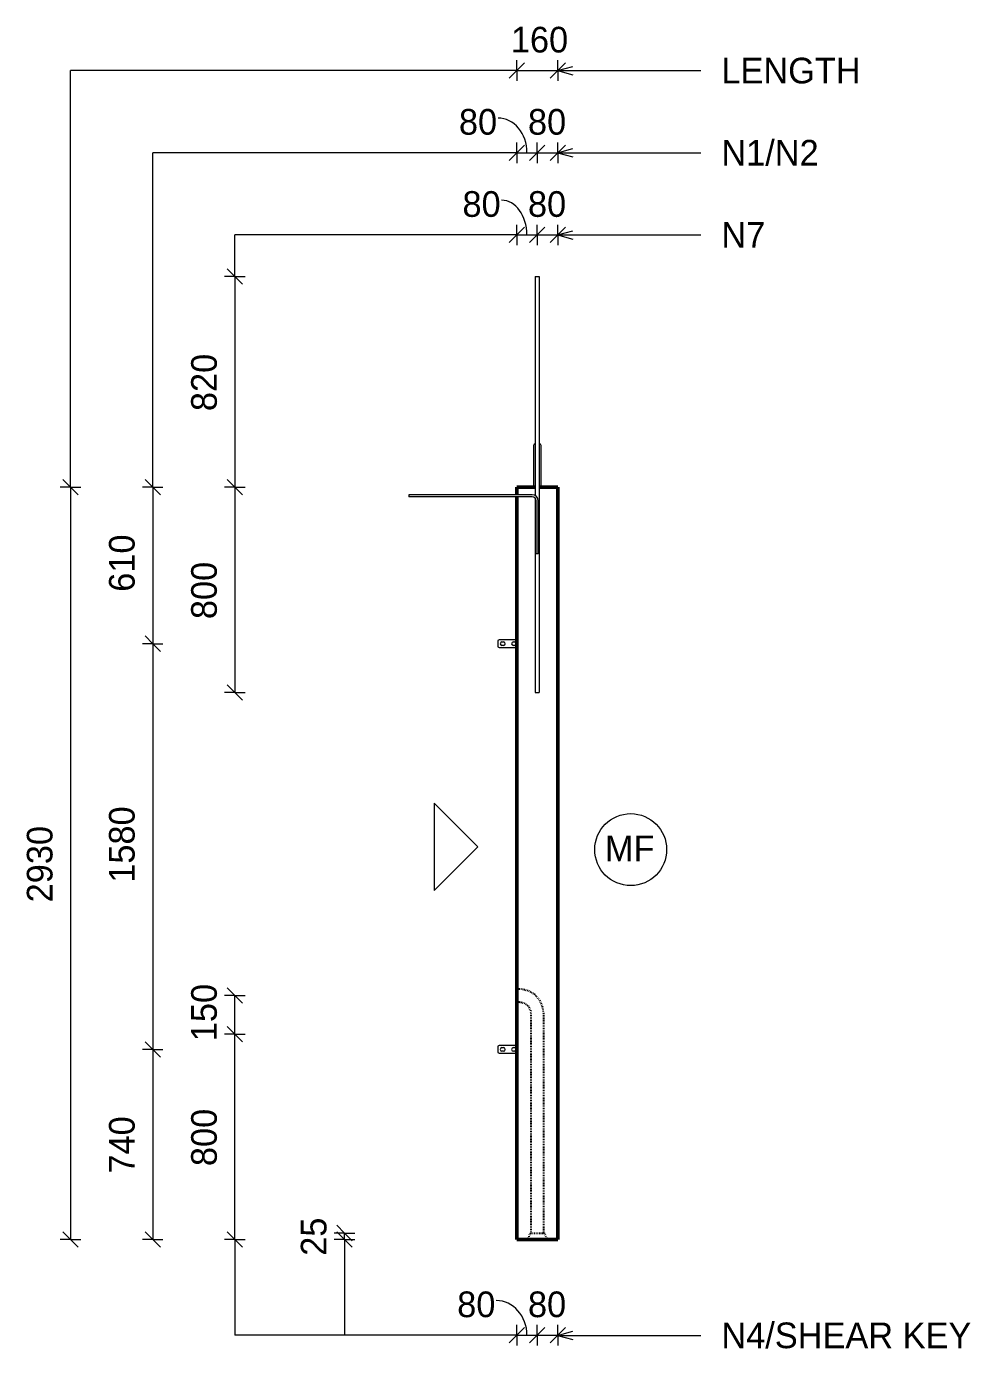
# Model space of a CAD drawing. Header units: millimetres. Extents: x 28381 to 58965, y 1600 to 31954.
# Drawn here: x 28381 to 32058, y 2845 to 7993 of the extents above; entities that cross this region are included whole.
import ezdxf

# ---------------------------------------------------------------- set-up
doc = ezdxf.new("R2010")
doc.units = ezdxf.units.MM
doc.linetypes.add('Dash', pattern=[6.36, 3.18, -3.18])
for name, color, linetype, lineweight in [('A-ANNO-DIMS', 211, 'Continuous', 9), ('A-ANNO-DIMS-40', 211, 'Continuous', 9), ('A-DETL-MBND', 5, 'Continuous', 18), ('A-GENM', 13, 'Continuous', 18), ('A-WALL', 113, 'Continuous', 25), ('A-WALL-HDLN', 110, 'Dash', 25), ('G-ANNO-TEXT', 231, 'Continuous', 9), ('S-RBAR', 171, 'Continuous', 18)]:
    doc.layers.add(name, color=color, linetype=linetype, lineweight=lineweight)
doc.styles.add('Nirmala UI Semilight', font='NirmalaS.ttf', dxfattribs={"height": 100})
doc.dimstyles.new('Diagonal_-_2_5mm_NI_UI', dxfattribs={"dimscale": 304.8, "dimtxt": 104.736395, "dimasz": 0.19685, "dimexe": 0.131234, "dimexo": 0.0625, "dimgap": 0.131234, "dimtad": 1, "dimdec": 4, "dimzin": 0, "dimdsep": 46, "dimtxsty": 'Nirmala UI Semilight', "dimblk1": 'OBLIQUE', "dimblk2": 'OBLIQUE', "dimsah": 1, "dimcen": 0.09, "dimazin": 0, "dimtfac": 1, "dimtdec": 4, "dimtix": 1, "dimtmove": 0, "dimatfit": 3, "dimfxl": 0.131234, "dimfxlon": 1, "dimtvp": 1, "dimtolj": 1, "dimtzin": 0, "dimarcsym": 2})
doc.dimstyles.new('Diagonal_-_2_5mm_NI_UI_1', dxfattribs={"dimscale": 304.8, "dimtxt": 104.736395, "dimasz": 0.19685, "dimexe": 0.131234, "dimexo": 0.0625, "dimgap": 0.131234, "dimtad": 1, "dimdec": 4, "dimzin": 0, "dimdsep": 46, "dimtxsty": 'Nirmala UI Semilight', "dimblk1": 'OBLIQUE', "dimblk2": 'OBLIQUE', "dimsah": 1, "dimcen": 0.09, "dimazin": 0, "dimtfac": 1, "dimtdec": 4, "dimtix": 1, "dimtmove": 1, "dimatfit": 3, "dimfxl": 0.131234, "dimfxlon": 1, "dimtvp": 1, "dimtolj": 1, "dimtzin": 0, "dimarcsym": 2})

# ---------------------------------------------------------------- blocks, each defined once
blk = doc.blocks.new('RR spread anchor face based - RR-SA-1_4-160-614768-Elevation Right1')
at = {"layer": 'A-GENM'}
for p, q in [((30222.393947, 5604.75), (30217.393947, 5602.25)), ((30217.393947, 5602.25), (30217.393947, 5577.25)), ((30217.393947, 5577.25), (30222.393947, 5574.75)), ((30290.393947, 5604.75), (30222.393947, 5604.75)), ((30222.393947, 5574.75), (30290.393947, 5574.75)), ((30232.893947, 5596.75), (30238.893947, 5596.75)), ((30238.893947, 5582.75), (30232.893947, 5582.75)), ((30277.393947, 5596.75), (30283.393947, 5596.75)), ((30283.393947, 5582.75), (30277.393947, 5582.75))]:
    blk.add_line(p, q, dxfattribs=at)
for centre, start, end in [((30232.893947, 5589.75), 90, 270), ((30238.893947, 5589.75), 270, 90), ((30277.393947, 5589.75), 90, 270), ((30283.393947, 5589.75), 3.119835112, 90), ((30283.393947, 5589.75), 270, 356.880164888)]:
    blk.add_arc(centre, 7, start, end, dxfattribs=at)
blk = doc.blocks.new('RR spread anchor face based - RR-SA-2_5-250-614728-Elevation Right1')
at = {"layer": 'A-GENM'}
for p, q in [((30357.893947, 6366.25), (30355.393947, 6361.25)), ((30355.393947, 6361.25), (30355.393947, 6199.75)), ((30362.393947, 6366.25), (30357.893947, 6366.25)), ((30382.893947, 6366.25), (30378.393947, 6366.25)), ((30385.393947, 6361.25), (30382.893947, 6366.25)), ((30385.393947, 6199.75), (30385.393947, 6361.25))]:
    blk.add_line(p, q, dxfattribs=at)
blk = doc.blocks.new('DIMBLOCK1-Elevation Right1')
at = {"layer": 'A-ANNO-DIMS-40'}
for p, q in [((30290.4, 7821.4), (30290.4, 7861.4)), ((30290.4, 7821.4), (30320.4, 7851.4)), ((30450.4, 7821.4), (30450.4, 7861.4)), ((30450.4, 7821.4), (30480.4, 7851.4)), ((30290.4, 7821.4), (30260.4, 7791.4)), ((30290.4, 7821.4), (30450.4, 7821.4)), ((30290.4, 7821.4), (30290.4, 7781.4)), ((30450.4, 7821.4), (30420.4, 7791.4)), ((30450.4, 7821.4), (30450.4, 7781.4))]:
    blk.add_line(p, q, dxfattribs=at)
at = {"layer": 'A-ANNO-DIMS-40', "color": 0, "insert": (30267.6, 7991.9), "char_height": 100, "width": 246.797, "attachment_point": 1, "line_spacing_factor": 1.142579, "style": 'Nirmala UI Semilight'}
blk.add_mtext('160', dxfattribs=at)
blk = doc.blocks.new('_Oblique')
at = {"color": 0, "linetype": 'ByBlock', "lineweight": -2}
blk.add_line((-0.5, -0.5), (0.5, 0.5), dxfattribs=at)
blk = doc.blocks.new('DIMBLOCK2-Elevation Right1')
at = {"layer": 'A-ANNO-DIMS-40'}
for p, q in [((30290.4, 7501.4), (30290.4, 7541.4)), ((30290.4, 7501.4), (30320.4, 7531.4)), ((30370.4, 7501.4), (30370.4, 7541.4)), ((30370.4, 7501.4), (30400.4, 7531.4)), ((30290.4, 7501.4), (30260.4, 7471.4)), ((30290.4, 7501.4), (30370.4, 7501.4)), ((30290.4, 7501.4), (30290.4, 7461.4)), ((30370.4, 7501.4), (30340.4, 7471.4)), ((30370.4, 7501.4), (30370.4, 7461.4))]:
    blk.add_line(p, q, dxfattribs=at)
blk.add_ellipse((30217.6, 7501.4), major_axis=(0, 135.2), ratio=0.834064, start_param=4.712389, end_param=6.283185, dxfattribs=at)
at = {"layer": 'A-ANNO-DIMS-40', "color": 0, "insert": (30065.3, 7671.9), "char_height": 100, "width": 182.813, "attachment_point": 1, "line_spacing_factor": 1.142579, "style": 'Nirmala UI Semilight'}
blk.add_mtext('80', dxfattribs=at)
blk = doc.blocks.new('DIMBLOCK3-Elevation Right1')
at = {"layer": 'A-ANNO-DIMS-40'}
for p, q in [((30370.4, 7501.4), (30370.4, 7541.4)), ((30370.4, 7501.4), (30400.4, 7531.4)), ((30450.4, 7501.4), (30450.4, 7541.4)), ((30450.4, 7501.4), (30480.4, 7531.4)), ((30370.4, 7501.4), (30340.4, 7471.4)), ((30370.4, 7501.4), (30450.4, 7501.4)), ((30370.4, 7501.4), (30370.4, 7461.4)), ((30450.4, 7501.4), (30420.4, 7471.4)), ((30450.4, 7501.4), (30450.4, 7461.4))]:
    blk.add_line(p, q, dxfattribs=at)
at = {"layer": 'A-ANNO-DIMS-40', "color": 0, "insert": (30334.2, 7671.9), "char_height": 100, "width": 182.813, "attachment_point": 1, "line_spacing_factor": 1.142579, "style": 'Nirmala UI Semilight'}
blk.add_mtext('80', dxfattribs=at)
blk = doc.blocks.new('DIMBLOCK4-Elevation Right1')
at = {"layer": 'A-ANNO-DIMS-40'}
for p, q in [((30290.4, 7181.4), (30290.4, 7221.4)), ((30290.4, 7181.4), (30320.4, 7211.4)), ((30370.4, 7181.4), (30370.4, 7221.4)), ((30370.4, 7181.4), (30400.4, 7211.4)), ((30290.4, 7181.4), (30260.4, 7151.4)), ((30290.4, 7181.4), (30370.4, 7181.4)), ((30290.4, 7181.4), (30290.4, 7141.4)), ((30370.4, 7181.4), (30340.4, 7151.4)), ((30370.4, 7181.4), (30370.4, 7141.4))]:
    blk.add_line(p, q, dxfattribs=at)
blk.add_ellipse((30231.4, 7181.4), major_axis=(0, 135.2), ratio=0.731983, start_param=4.712389, end_param=6.283185, dxfattribs=at)
at = {"layer": 'A-ANNO-DIMS-40', "color": 0, "insert": (30079.1, 7351.9), "char_height": 100, "width": 182.813, "attachment_point": 1, "line_spacing_factor": 1.142579, "style": 'Nirmala UI Semilight'}
blk.add_mtext('80', dxfattribs=at)
blk = doc.blocks.new('DIMBLOCK5-Elevation Right1')
at = {"layer": 'A-ANNO-DIMS-40'}
for p, q in [((30370.4, 7181.4), (30370.4, 7221.4)), ((30370.4, 7181.4), (30400.4, 7211.4)), ((30450.4, 7181.4), (30450.4, 7221.4)), ((30450.4, 7181.4), (30480.4, 7211.4)), ((30370.4, 7181.4), (30340.4, 7151.4)), ((30370.4, 7181.4), (30450.4, 7181.4)), ((30370.4, 7181.4), (30370.4, 7141.4)), ((30450.4, 7181.4), (30420.4, 7151.4)), ((30450.4, 7181.4), (30450.4, 7141.4))]:
    blk.add_line(p, q, dxfattribs=at)
at = {"layer": 'A-ANNO-DIMS-40', "color": 0, "insert": (30334.2, 7351.9), "char_height": 100, "width": 182.813, "attachment_point": 1, "line_spacing_factor": 1.142579, "style": 'Nirmala UI Semilight'}
blk.add_mtext('80', dxfattribs=at)
blk = doc.blocks.new('DIMBLOCK6-Elevation Right1')
at = {"layer": 'A-ANNO-DIMS-40'}
for p, q in [((30290.4, 2896.7), (30290.4, 2936.7)), ((30370.4, 2896.7), (30370.4, 2936.7)), ((30290.4, 2896.7), (30260.4, 2866.7)), ((30290.4, 2896.7), (30320.4, 2926.7)), ((30290.4, 2896.7), (30370.4, 2896.7)), ((30290.4, 2896.7), (30290.4, 2856.7)), ((30370.4, 2896.7), (30340.4, 2866.7)), ((30370.4, 2896.7), (30400.4, 2926.7)), ((30370.4, 2896.7), (30370.4, 2856.7))]:
    blk.add_line(p, q, dxfattribs=at)
blk.add_ellipse((30210.8, 2896.7), major_axis=(0, 135.2), ratio=0.884331, start_param=4.712389, end_param=6.283185, dxfattribs=at)
at = {"layer": 'A-ANNO-DIMS-40', "color": 0, "insert": (30058.5, 3067.2), "char_height": 100, "width": 182.813, "attachment_point": 1, "line_spacing_factor": 1.142579, "style": 'Nirmala UI Semilight'}
blk.add_mtext('80', dxfattribs=at)
blk = doc.blocks.new('DIMBLOCK7-Elevation Right1')
at = {"layer": 'A-ANNO-DIMS-40'}
for p, q in [((30370.4, 2896.7), (30370.4, 2936.7)), ((30450.4, 2896.7), (30450.4, 2936.7)), ((30370.4, 2896.7), (30340.4, 2866.7)), ((30370.4, 2896.7), (30400.4, 2926.7)), ((30370.4, 2896.7), (30450.4, 2896.7)), ((30370.4, 2896.7), (30370.4, 2856.7)), ((30450.4, 2896.7), (30420.4, 2866.7)), ((30450.4, 2896.7), (30480.4, 2926.7)), ((30450.4, 2896.7), (30450.4, 2856.7))]:
    blk.add_line(p, q, dxfattribs=at)
at = {"layer": 'A-ANNO-DIMS-40', "color": 0, "insert": (30334.2, 3067.2), "char_height": 100, "width": 182.813, "attachment_point": 1, "line_spacing_factor": 1.142579, "style": 'Nirmala UI Semilight'}
blk.add_mtext('80', dxfattribs=at)
blk = doc.blocks.new('DIMBLOCK8-Elevation Right1')
at = {"layer": 'A-ANNO-DIMS-40'}
for p, q in [((28552.6, 6199.7), (28522.6, 6229.7)), ((28552.6, 6199.7), (28512.6, 6199.7)), ((28552.6, 6199.7), (28552.6, 3269.7)), ((28552.6, 6199.7), (28582.6, 6169.7)), ((28552.6, 6199.7), (28592.6, 6199.7)), ((28552.6, 3269.7), (28522.6, 3299.7)), ((28552.6, 3269.7), (28512.6, 3269.7)), ((28552.6, 3269.7), (28582.6, 3239.7)), ((28552.6, 3269.7), (28592.6, 3269.7))]:
    blk.add_line(p, q, dxfattribs=at)
at = {"layer": 'A-ANNO-DIMS-40', "color": 0, "insert": (28382.2, 4582.4), "char_height": 100, "width": 365.625, "attachment_point": 1, "rotation": 90, "line_spacing_factor": 1.142579, "style": 'Nirmala UI Semilight'}
blk.add_mtext('2930', dxfattribs=at)
blk = doc.blocks.new('DIMBLOCK9-Elevation Right1')
at = {"layer": 'A-ANNO-DIMS-40'}
for p, q in [((28872.6, 6199.7), (28842.6, 6229.7)), ((28872.6, 6199.7), (28832.6, 6199.7)), ((28872.6, 6199.7), (28872.6, 5589.7)), ((28872.6, 6199.7), (28902.6, 6169.7)), ((28872.6, 6199.7), (28912.6, 6199.7)), ((28872.6, 5589.7), (28842.6, 5619.7)), ((28872.6, 5589.7), (28832.6, 5589.7)), ((28872.6, 5589.7), (28902.6, 5559.7)), ((28872.6, 5589.7), (28912.6, 5589.7))]:
    blk.add_line(p, q, dxfattribs=at)
at = {"layer": 'A-ANNO-DIMS-40', "color": 0, "insert": (28702.2, 5791.9), "char_height": 100, "width": 246.797, "attachment_point": 1, "rotation": 90, "line_spacing_factor": 1.142579, "style": 'Nirmala UI Semilight'}
blk.add_mtext('610', dxfattribs=at)
blk = doc.blocks.new('DIMBLOCK10-Elevation Right1')
at = {"layer": 'A-ANNO-DIMS-40'}
for p, q in [((28872.6, 5589.7), (28842.6, 5619.7)), ((28872.6, 5589.7), (28832.6, 5589.7)), ((28872.6, 5589.7), (28872.6, 4009.7)), ((28872.6, 5589.7), (28902.6, 5559.7)), ((28872.6, 5589.7), (28912.6, 5589.7)), ((28872.6, 4009.7), (28842.6, 4039.7)), ((28872.6, 4009.7), (28832.6, 4009.7)), ((28872.6, 4009.7), (28902.6, 3979.7)), ((28872.6, 4009.7), (28912.6, 4009.7))]:
    blk.add_line(p, q, dxfattribs=at)
at = {"layer": 'A-ANNO-DIMS-40', "color": 0, "insert": (28702.2, 4658.8), "char_height": 100, "width": 338.203, "attachment_point": 1, "rotation": 90, "line_spacing_factor": 1.142579, "style": 'Nirmala UI Semilight'}
blk.add_mtext('1580', dxfattribs=at)
blk = doc.blocks.new('DIMBLOCK11-Elevation Right1')
at = {"layer": 'A-ANNO-DIMS-40'}
for p, q in [((28872.6, 4009.7), (28842.6, 4039.7)), ((28872.6, 4009.7), (28832.6, 4009.7)), ((28872.6, 4009.7), (28872.6, 3269.7)), ((28872.6, 4009.7), (28902.6, 3979.7)), ((28872.6, 4009.7), (28912.6, 4009.7)), ((28872.6, 3269.7), (28842.6, 3299.7)), ((28872.6, 3269.7), (28832.6, 3269.7)), ((28872.6, 3269.7), (28902.6, 3239.7)), ((28872.6, 3269.7), (28912.6, 3269.7))]:
    blk.add_line(p, q, dxfattribs=at)
at = {"layer": 'A-ANNO-DIMS-40', "color": 0, "insert": (28702.2, 3526.4), "char_height": 100, "width": 271.934, "attachment_point": 1, "rotation": 90, "line_spacing_factor": 1.142579, "style": 'Nirmala UI Semilight'}
blk.add_mtext('740', dxfattribs=at)
blk = doc.blocks.new('DIMBLOCK12-Elevation Right1')
at = {"layer": 'A-ANNO-DIMS-40'}
for p, q in [((29192.6, 7019.7), (29152.6, 7019.7)), ((29192.6, 7019.7), (29162.6, 7049.7)), ((29192.6, 7019.7), (29192.6, 6199.7)), ((29192.6, 7019.7), (29222.6, 6989.7)), ((29192.6, 7019.7), (29232.6, 7019.7)), ((29192.6, 6199.7), (29162.6, 6229.7)), ((29192.6, 6199.7), (29152.6, 6199.7)), ((29192.6, 6199.7), (29222.6, 6169.7)), ((29192.6, 6199.7), (29232.6, 6199.7))]:
    blk.add_line(p, q, dxfattribs=at)
at = {"layer": 'A-ANNO-DIMS-40', "color": 0, "insert": (29022.2, 6495.5), "char_height": 100, "width": 274.219, "attachment_point": 1, "rotation": 90, "line_spacing_factor": 1.142579, "style": 'Nirmala UI Semilight'}
blk.add_mtext('820', dxfattribs=at)
blk = doc.blocks.new('DIMBLOCK13-Elevation Right1')
at = {"layer": 'A-ANNO-DIMS-40'}
for p, q in [((29192.6, 6199.7), (29162.6, 6229.7)), ((29192.6, 6199.7), (29152.6, 6199.7)), ((29192.6, 6199.7), (29192.6, 5399.7)), ((29192.6, 6199.7), (29222.6, 6169.7)), ((29192.6, 6199.7), (29232.6, 6199.7)), ((29192.6, 5399.7), (29162.6, 5429.7)), ((29192.6, 5399.7), (29152.6, 5399.7)), ((29192.6, 5399.7), (29222.6, 5369.7)), ((29192.6, 5399.7), (29232.6, 5399.7))]:
    blk.add_line(p, q, dxfattribs=at)
at = {"layer": 'A-ANNO-DIMS-40', "color": 0, "insert": (29022.2, 5685.5), "char_height": 100, "width": 274.219, "attachment_point": 1, "rotation": 90, "line_spacing_factor": 1.142579, "style": 'Nirmala UI Semilight'}
blk.add_mtext('800', dxfattribs=at)
blk = doc.blocks.new('DIMBLOCK14-Elevation Right1')
at = {"layer": 'A-ANNO-DIMS-40'}
for p, q in [((29192.6, 4069.7), (29152.6, 4069.7)), ((29192.6, 4069.7), (29162.6, 4099.7)), ((29192.6, 3269.7), (29192.6, 4069.7)), ((29192.6, 4069.7), (29222.6, 4039.7)), ((29192.6, 4069.7), (29232.6, 4069.7)), ((29192.6, 3269.7), (29162.6, 3299.7)), ((29192.6, 3269.7), (29152.6, 3269.7)), ((29192.6, 3269.7), (29222.6, 3239.7)), ((29192.6, 3269.7), (29232.6, 3269.7))]:
    blk.add_line(p, q, dxfattribs=at)
at = {"layer": 'A-ANNO-DIMS-40', "color": 0, "insert": (29022.2, 3555.5), "char_height": 100, "width": 274.219, "attachment_point": 1, "rotation": 90, "line_spacing_factor": 1.142579, "style": 'Nirmala UI Semilight'}
blk.add_mtext('800', dxfattribs=at)
blk = doc.blocks.new('DIMBLOCK15-Elevation Right1')
at = {"layer": 'A-ANNO-DIMS-40'}
for p, q in [((29192.6, 4219.7), (29162.6, 4249.7)), ((29192.6, 4219.7), (29152.6, 4219.7)), ((29192.6, 4069.7), (29192.6, 4219.7)), ((29192.6, 4219.7), (29222.6, 4189.7)), ((29192.6, 4219.7), (29232.6, 4219.7)), ((29192.6, 4069.7), (29152.6, 4069.7)), ((29192.6, 4069.7), (29162.6, 4099.7)), ((29192.6, 4069.7), (29222.6, 4039.7)), ((29192.6, 4069.7), (29232.6, 4069.7))]:
    blk.add_line(p, q, dxfattribs=at)
at = {"layer": 'A-ANNO-DIMS-40', "color": 0, "insert": (29022.2, 4041.9), "char_height": 100, "width": 246.797, "attachment_point": 1, "rotation": 90, "line_spacing_factor": 1.142579, "style": 'Nirmala UI Semilight'}
blk.add_mtext('150', dxfattribs=at)
blk = doc.blocks.new('DIMBLOCK16-Elevation Right1')
at = {"layer": 'A-ANNO-DIMS-40'}
for p, q in [((29619.8, 3294.8), (29589.8, 3324.8)), ((29619.8, 3269.7), (29589.8, 3299.7)), ((29619.8, 3294.8), (29579.8, 3294.8)), ((29619.8, 3269.7), (29579.8, 3269.7)), ((29619.8, 3269.7), (29619.8, 3294.8)), ((29619.8, 3294.8), (29649.8, 3264.8)), ((29619.8, 3294.8), (29659.8, 3294.8)), ((29619.8, 3269.7), (29649.8, 3239.7)), ((29619.8, 3269.7), (29659.8, 3269.7))]:
    blk.add_line(p, q, dxfattribs=at)
at = {"layer": 'A-ANNO-DIMS-40', "color": 0, "insert": (29449.4, 3206.1), "char_height": 100, "width": 182.813, "attachment_point": 1, "rotation": 90, "line_spacing_factor": 1.142579, "style": 'Nirmala UI Semilight'}
blk.add_mtext('25', dxfattribs=at)

msp = doc.modelspace()

# ---------------------------------------------------------------- linework, layer by layer
at = {"layer": 'A-DETL-MBND'}
for p, q in [((28552.62244, 6199.75), (28552.62244, 7821.38486)), ((30290.39395, 7821.38486), (28552.62244, 7821.38486)), ((28872.62244, 6199.75), (28872.62244, 7501.38486)), ((30290.39395, 7501.38486), (28872.62244, 7501.38486)), ((29192.62244, 7019.75), (29192.62244, 7181.38486)), ((30290.39395, 7181.38486), (29192.62244, 7181.38486)), ((29969.15557, 4968.23486), (29969.15557, 4628.8236)), ((30138.86119, 4798.52923), (29969.15557, 4968.23486)), ((29969.15557, 4628.8236), (30138.86119, 4798.52923)), ((29192.62244, 3269.75), (29192.62244, 2896.68426)), ((29619.84397, 3269.75), (29619.84397, 2896.68426)), ((30290.39395, 2896.68426), (29192.62244, 2896.68426))]:
    msp.add_line(p, q, dxfattribs=at)
msp.add_circle((30734.34469, 4787.85218), 140, dxfattribs=at)
at = {"layer": 'A-WALL', "lineweight": 50}
for p, q in [((30290.39395, 6199.75), (30290.39395, 6169.75)), ((30362.39395, 6199.75), (30290.39395, 6199.75)), ((30450.39395, 6199.75), (30378.39395, 6199.75)), ((30450.39395, 3269.75), (30450.39395, 6199.75)), ((30290.39395, 6161.75), (30290.39395, 3269.75)), ((30290.39395, 3269.75), (30450.39395, 3269.75))]:
    msp.add_line(p, q, dxfattribs=at)
at = {"layer": 'A-WALL-HDLN'}
for p, q in [((30300.39395, 4244.75), (30290.39395, 4244.75)), ((30290.39395, 4194.75), (30300.39395, 4194.75)), ((30345.39395, 4149.75), (30345.39395, 3294.75)), ((30395.39395, 3294.75), (30395.39395, 4149.75)), ((30342.89395, 3294.75), (30332.89395, 3269.75)), ((30342.89395, 3294.75), (30345.34434, 3294.75)), ((30345.39395, 3294.75), (30395.39395, 3294.75)), ((30395.44356, 3294.75), (30397.89395, 3294.75)), ((30397.89395, 3294.75), (30407.89395, 3269.75))]:
    msp.add_line(p, q, dxfattribs=at)
at = {"layer": 'A-WALL-HDLN', "flags": 128}
for points in [[(30395.39395, 4149.75), (30391.2906, 4177.36881), (30379.33503, 4202.60173), (30360.56003, 4223.26899), (30336.58751, 4237.58522), (30309.48836, 4244.31369), (30300.39395, 4244.75)], [(30300.39395, 4194.75), (30319.09591, 4190.67965), (30334.41461, 4179.20496), (30343.57882, 4162.40174), (30345.39395, 4149.75)]]:
    msp.add_lwpolyline(points, dxfattribs=at)
at = {"layer": 'G-ANNO-TEXT', "color": 7}
for p, q in [((30448.66898, 7821.56822), (30508.66898, 7837.64517)), ((30448.66898, 7821.56822), (30508.66898, 7805.49127)), ((30448.66898, 7821.56822), (31007.5609, 7821.56822)), ((30448.66898, 7501.56822), (30508.66898, 7517.64517)), ((30448.66898, 7501.56822), (30508.66898, 7485.49127)), ((30448.66898, 7501.56822), (31007.5609, 7501.56822)), ((30448.66898, 7181.56822), (30508.66898, 7197.64517)), ((30448.66898, 7181.56822), (30508.66898, 7165.49127)), ((30448.66898, 7181.56822), (31007.5609, 7181.56822)), ((30448.66898, 2896.37176), (30508.66898, 2912.44871)), ((30448.66898, 2896.37176), (30508.66898, 2880.2948)), ((30448.66898, 2896.37176), (31007.5609, 2896.37176))]:
    msp.add_line(p, q, dxfattribs=at)
at = {"layer": 'S-RBAR'}
for p, q in [((30362.39395, 7019.75), (30362.39395, 6166.53461)), ((30362.39395, 7019.75), (30378.39395, 7019.75)), ((30378.39395, 7019.75), (30378.39395, 5399.75)), ((30350.39395, 6169.75), (29870.39395, 6169.75)), ((29870.39395, 6169.75), (29870.39395, 6161.75)), ((30350.39395, 6161.75), (29870.39395, 6161.75)), ((30362.39395, 6156.16932), (30362.39395, 5399.75)), ((30366.39395, 5939.75), (30366.39395, 6145.75)), ((30374.39395, 5939.75), (30374.39395, 6145.75)), ((30374.39395, 5939.75), (30366.39395, 5939.75)), ((30362.39395, 5399.75), (30378.39395, 5399.75))]:
    msp.add_line(p, q, dxfattribs=at)
for radius, start in [(24, 360), (16, 0)]:
    msp.add_arc((30350.39395, 6145.75), radius, start, 90, dxfattribs=at)

# ---------------------------------------------------------------- block references
at = {"layer": 'A-GENM'}
for name, p in [('RR spread anchor face based - RR-SA-2_5-250-614728-Elevation Right1', (0, 0)), ('RR spread anchor face based - RR-SA-1_4-160-614768-Elevation Right1', (0, 0)), ('RR spread anchor face based - RR-SA-1_4-160-614768-Elevation Right1', (0, -1580))]:
    msp.add_blockref(name, p, dxfattribs=at)

# ---------------------------------------------------------------- texts
at = {"layer": 'G-ANNO-TEXT', "color": 7, "char_height": 100, "attachment_point": 1, "style": 'Nirmala UI Semilight'}
for s, insert, width in [('LENGTH', (31087.5609, 7871.56822), 612.48925), ('N1/N2', (31087.5609, 7551.56822), 468.1855), ('N7', (31087.5609, 7231.56822), 211.6455), ('MF', (30633.87363, 4842.74491), 227.67925), ('N4/SHEAR KEY', (31087.5609, 2946.37176), 1103.122)]:
    msp.add_mtext(s, dxfattribs=dict(at, insert=insert, width=width))

# ---------------------------------------------------------------- dimensions: what is measured, and where the dimension line sits
at = {"layer": 'A-ANNO-DIMS'}
for base, p1, p2, override, picture, middle in [((30450.39395, 7821.38486), (30290.39395, 7781.38486), (30450.39395, 7781.38486), {"dimpost": '<>', "dimfxl": 160}, 'DIMBLOCK1-Elevation Right1', (30370.39395, 7913.37231)), ((30450.39395, 7501.38486), (30370.39395, 7461.38486), (30450.39395, 7461.38486), {"dimpost": '<>', "dimfxl": 80}, 'DIMBLOCK3-Elevation Right1', (30410.39395, 7593.0585)), ((30450.39395, 7181.38486), (30370.39395, 7141.38486), (30450.39395, 7141.38486), {"dimpost": '<>', "dimfxl": 80}, 'DIMBLOCK5-Elevation Right1', (30410.39395, 7273.0585)), ((30450.39395, 2896.68426), (30370.39395, 2936.68426), (30450.39395, 2936.68426), {"dimpost": '<>', "dimfxl": 80}, 'DIMBLOCK7-Elevation Right1', (30410.39395, 2988.3579))]:
    dim = msp.add_linear_dim(base=base, p1=p1, p2=p2, dimstyle='Diagonal_-_2_5mm_NI_UI', override=override, dxfattribs=at)
    dim.commit()
    dim.dimension.update_dxf_attribs({"geometry": picture, "text_midpoint": middle})
for base, p1, p2, picture, middle in [((30370.39395, 7501.38486), (30290.39395, 7461.38486), (30370.39395, 7461.38486), 'DIMBLOCK2-Elevation Right1', (30156.67853, 7605.18696)), ((30370.39395, 7181.38486), (30290.39395, 7141.38486), (30370.39395, 7141.38486), 'DIMBLOCK4-Elevation Right1', (30170.48143, 7285.18696)), ((30370.39395, 2896.68426), (30290.39395, 2936.68426), (30370.39395, 2936.68426), 'DIMBLOCK6-Elevation Right1', (30149.88166, 3000.48636))]:
    dim = msp.add_linear_dim(base=base, p1=p1, p2=p2, dimstyle='Diagonal_-_2_5mm_NI_UI_1', override={"dimpost": '<>', "dimfxl": 80}, dxfattribs=at)
    dim.commit()
    dim.dimension.update_dxf_attribs({"geometry": picture, "text_midpoint": middle, "dimtype": 160})
for base, p1, p2, override, picture, middle in [((29192.62244, 6199.75), (29232.62244, 7019.75), (29232.62244, 6199.75), {"dimpost": '<>', "dimfxl": 820}, 'DIMBLOCK12-Elevation Right1', (29100.9488, 6609.75)), ((28552.62244, 3269.75), (28592.62244, 6199.75), (28592.62244, 3269.75), {"dimpost": '<>', "dimfxl": 2930}, 'DIMBLOCK8-Elevation Right1', (28460.91393, 4734.75)), ((28872.62244, 5589.75), (28912.62244, 6199.75), (28912.62244, 5589.75), {"dimpost": '<>', "dimfxl": 610}, 'DIMBLOCK9-Elevation Right1', (28780.63499, 5894.75)), ((29192.62244, 5399.75), (29232.62244, 6199.75), (29232.62244, 5399.75), {"dimpost": '<>', "dimfxl": 800}, 'DIMBLOCK13-Elevation Right1', (29100.9488, 5799.75)), ((28872.62244, 4009.75), (28912.62244, 5589.75), (28912.62244, 4009.75), {"dimpost": '<>', "dimfxl": 1580}, 'DIMBLOCK10-Elevation Right1', (28780.66986, 4799.75)), ((29192.62244, 4219.75), (29232.62244, 4069.75), (29232.62244, 4219.75), {"dimpost": '<>', "dimfxl": 150}, 'DIMBLOCK15-Elevation Right1', (29100.66986, 4144.75)), ((29192.62244, 4069.75), (29232.62244, 3269.75), (29232.62244, 4069.75), {"dimpost": '<>', "dimfxl": 800}, 'DIMBLOCK14-Elevation Right1', (29100.9488, 3669.75)), ((28872.62244, 3269.75), (28912.62244, 4009.75), (28912.62244, 3269.75), {"dimpost": '<>', "dimfxl": 740}, 'DIMBLOCK11-Elevation Right1', (28780.9488, 3639.75)), ((29619.84397, 3294.75), (29659.84397, 3269.75), (29659.84397, 3294.75), {"dimpost": '<>', "dimfxl": 25}, 'DIMBLOCK16-Elevation Right1', (29528.17033, 3282.25))]:
    dim = msp.add_linear_dim(base=base, p1=p1, p2=p2, angle=90, dimstyle='Diagonal_-_2_5mm_NI_UI', override=override, dxfattribs=at)
    dim.commit()
    dim.dimension.update_dxf_attribs({"geometry": picture, "text_midpoint": middle})

doc.saveas('drawing.dxf')
